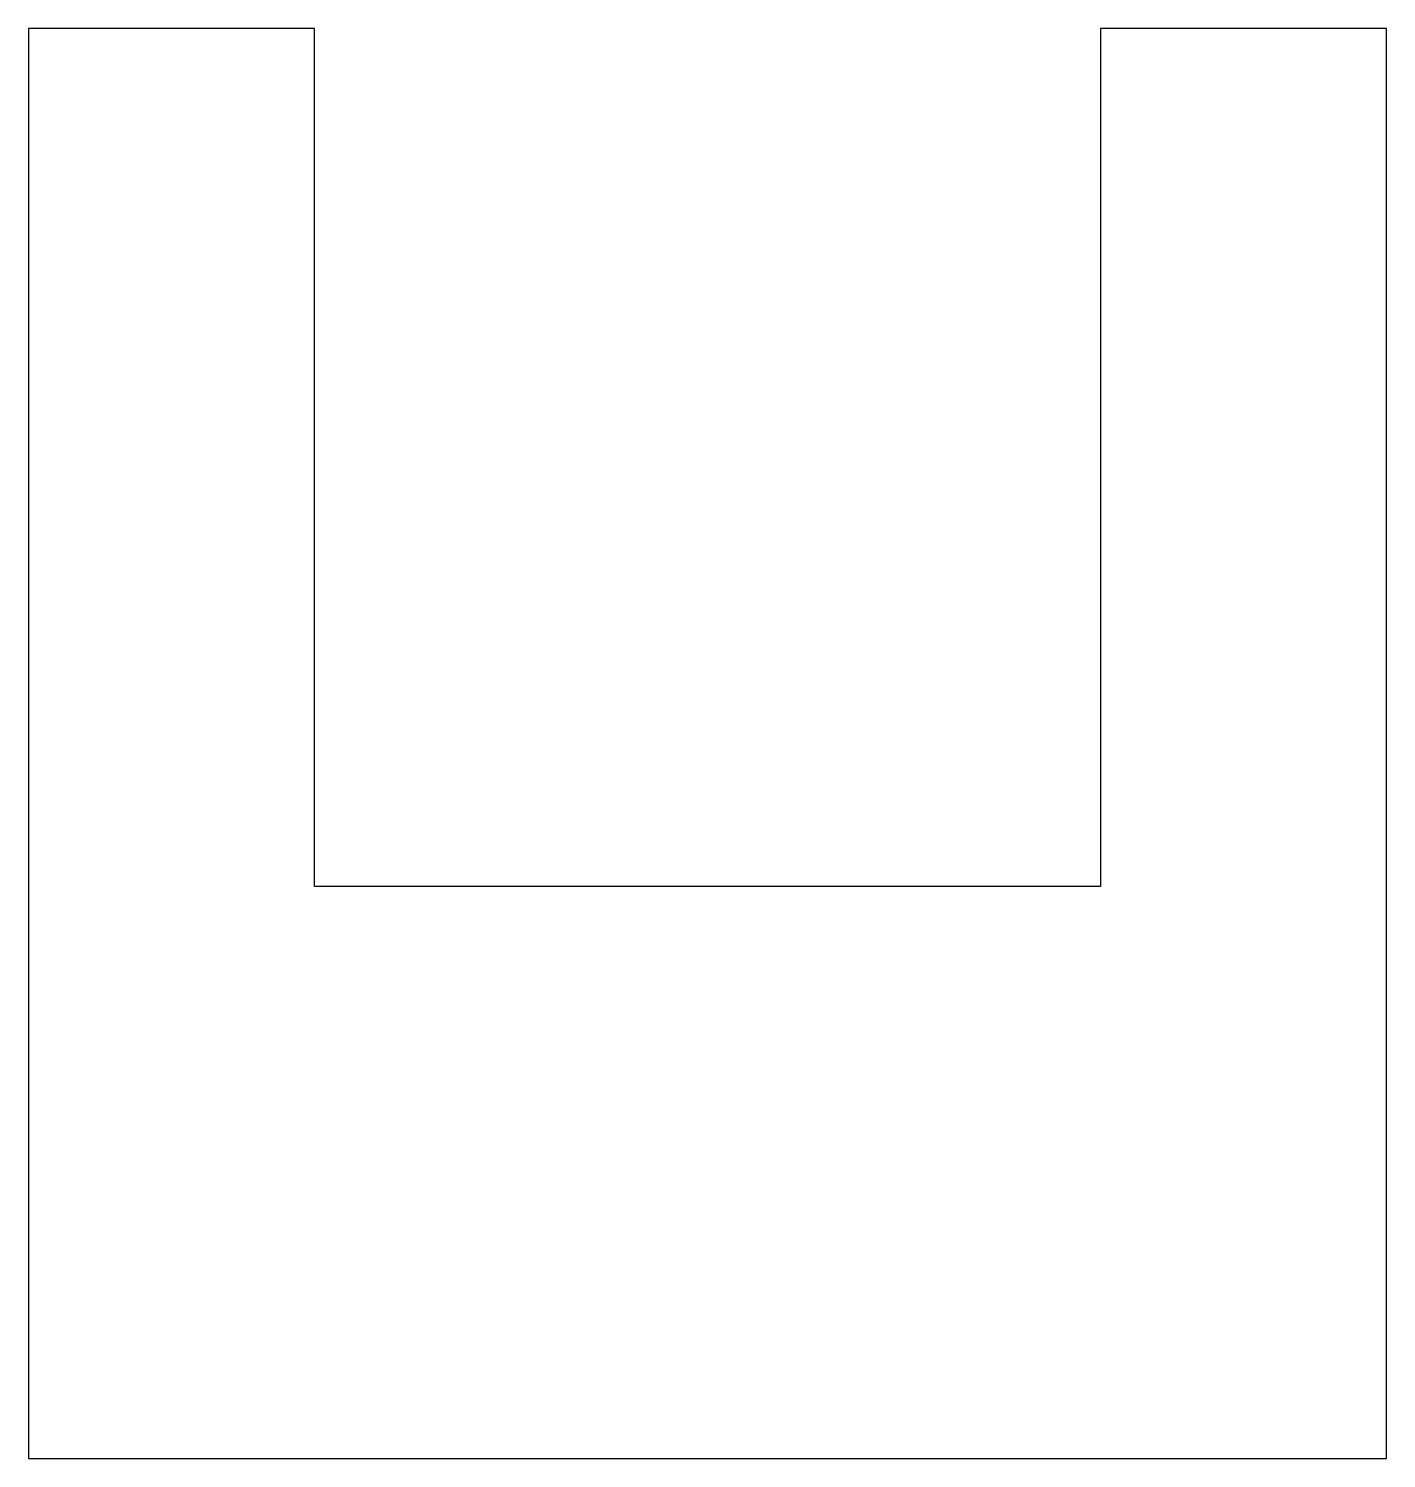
# Model space of a CAD drawing. Extents: x 0 to 19, y 0 to 20.
import ezdxf

# ---------------------------------------------------------------- set-up
doc = ezdxf.new("R2010")
doc.units = 0
doc.layers.add('Layer_1', color=7, linetype='CONTINUOUS')

msp = doc.modelspace()

# ---------------------------------------------------------------- linework, layer by layer
at = {"layer": 'Layer_1', "color": 7}
for p, q in [((-0.000001, 20.000009), (0.000159, 0.000001)), ((4.00009, 20.000009), (-0.000001, 20.000009)), ((4.000048, 8.000014), (4.00009, 20.000009)), ((15.000378, 20.000009), (15.000096, 8.000014)), ((18.999995, 20.000009), (15.000378, 20.000009)), ((18.999995, 0.000001), (18.999995, 20.000009)), ((15.000096, 8.000014), (4.000048, 8.000014)), ((0.000159, 0.000001), (18.999995, 0.000001))]:
    msp.add_line(p, q, dxfattribs=at)

doc.saveas('drawing.dxf')
